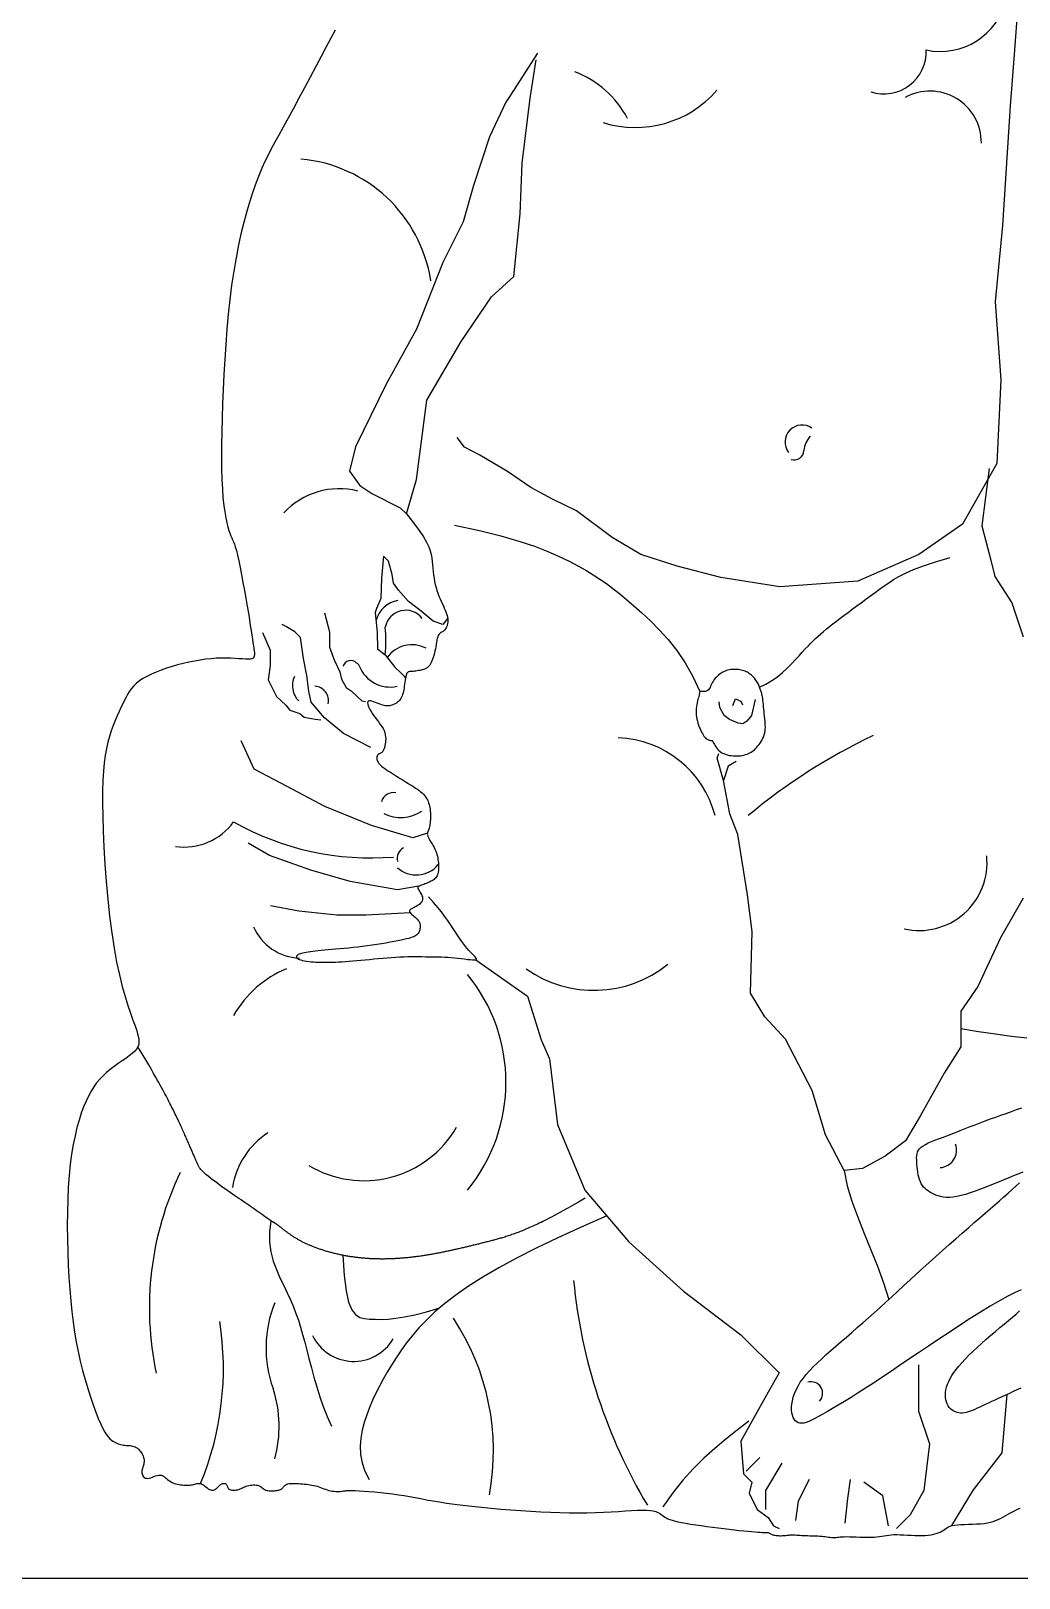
# Model space of a CAD drawing. Extents: x 356 to 4875, y 3048 to 6436.
# Drawn here: x 2241.8 to 2317, y 5235.8 to 5353.5 of the extents above; entities that cross this region are included whole.
import ezdxf

# ---------------------------------------------------------------- set-up
doc = ezdxf.new("R2010")
doc.units = 0
doc.header["$MEASUREMENT"] = 0
doc.layers.get('0').update_dxf_attribs({"linetype": 'CONTINUOUS'})
for name, color, linetype in [('3', 3, 'CONTINUOUS'), ('4', 4, 'CONTINUOUS'), ('7', 7, 'CONTINUOUS')]:
    doc.layers.add(name, color=color, linetype=linetype)

# ---------------------------------------------------------------- blocks, each defined once
blk = doc.blocks.new('雕像6')
at = {"layer": '3'}
for points in [[(6532.2, 3351.5), (6443.5, 3361.5), (6351, 3373.7), (6254.6, 3387.9), (6154.4, 3403.8)], [(3729.1, 8991.4), (3572, 8744.3), (3548.8, 8709.5), (3455.8, 8512.2), (3362.9, 8233.7), (3304.8, 8024.8), (3188.6, 7792.7), (3037.6, 7409.7), (2863.3, 7096.3), (2689.1, 6736.5), (2654.2, 6597.3), (2712.3, 6516), (2782, 6469.6), (2944.7, 6388.4), (2979.5, 6353.5), (3037.6, 6550.8), (3060.8, 6724.9), (3095.7, 7003.5), (3293.2, 7340), (3467.5, 7595.4), (3595.3, 7711.4), (3630.1, 8071.2), (3641.7, 8361.3), (3688.2, 8732.7), (3723, 8953.2)], [(3255.6, 6288.6), (3397.2, 6257.9), (3519.3, 6227.3), (3623.9, 6197), (3713.4, 6167.2), (3789.7, 6137.9), (3855, 6109.5), (3911.5, 6081.9), (3961.3, 6055.3), (4006.4, 6029.9), (4047.9, 6004.9), (4086.9, 5979.8), (4124.6, 5953.8), (4161.9, 5926.2), (4199.8, 5896.4), (4239.6, 5863.6), (4282.1, 5827.2), (4328.1, 5786.5), (4376.7, 5740.9), (4426.9, 5690), (4477.5, 5633.2), (4527.1, 5569.9), (4574.8, 5499.7), (4619.4, 5421.9), (4659.6, 5336.2)], [(3216.9, 5756.7), (3187.9, 5720.5), (3133.6, 5738.6), (3064.8, 5796.4), (2992.4, 5850.7), (2934.4, 5915.8), (2905.5, 5955.6), (2898.2, 6006.3), (2876.5, 6082.3), (2847.5, 6111.2), (2836.6, 5984.6), (2833, 5868.8), (2807.7, 5810.9), (2800.4, 5789.2), (2811.3, 5673.4), (2814.9, 5579.4), (2858.4, 5546.8), (2912.7, 5474.5), (2948.9, 5441.9), (2967, 5423.8), (2974.3, 5413)], [(5001.5, 5360.3), (5038.1, 5377.7), (5072.1, 5398.1), (5103.7, 5420.7), (5132.9, 5444.8), (5159.8, 5469.6), (5184.4, 5494.4), (5206.9, 5518.4), (5227.4, 5540.8), (5246, 5561.1), (5262.9, 5579.4), (5278.6, 5596), (5293.5, 5611.4), (5307.8, 5625.8), (5322.1, 5639.5), (5336.5, 5652.9), (5351.6, 5666.3), (5367.5, 5680), (5384.5, 5694.1), (5402.4, 5708.6), (5421.4, 5723.6), (5441.4, 5739.1), (5462.4, 5755.2), (5484.6, 5771.9), (5507.8, 5789.2), (5532, 5807.2), (5557.2, 5825.7), (5583, 5844.6), (5609.3, 5863.8), (5635.9, 5883.1), (5662.5, 5902.3), (5688.8, 5921.4), (5714.8, 5940.1), (5740.6, 5958.4), (5767.9, 5976.6), (5799.2, 5995), (5836.6, 6014.1), (5882.5, 6034.2), (5938.9, 6055.7), (6008.3, 6078.9), (6092.8, 6104.2)], [(2510.7, 5785.6), (2539.7, 5677.1), (2539.7, 5590.3), (2565.1, 5517.9), (2597.7, 5449.2), (2608.5, 5405.8), (2633.9, 5358.8), (2662.8, 5340.7), (2724.4, 5282.8), (2746.1, 5279.2)], [(4659.6, 5336.2), (4659.4, 5335.6), (4659, 5333.7), (4658.3, 5330.6), (4657.3, 5326.5), (4656.1, 5321.3), (4654.6, 5315.1), (4652.8, 5308), (4650.8, 5300.1), (4648.6, 5291.3), (4646.3, 5281.8), (4644, 5271.7), (4641.9, 5261.1), (4640.1, 5250), (4638.8, 5238.5), (4638, 5226.7), (4638, 5214.7), (4638.8, 5202.5), (4640.4, 5190.3), (4642.6, 5178.1), (4645.5, 5166.1), (4648.8, 5154.4), (4652.4, 5143), (4656.4, 5132.1), (4660.6, 5121.8), (4664.9, 5112.2), (4669.2, 5103.2), (4673.7, 5095), (4678.1, 5087.5), (4682.6, 5080.9), (4687.1, 5075), (4691.6, 5070), (4696, 5065.9), (4700.4, 5062.7), (4704.7, 5060.3), (4708.8, 5058.6), (4712.7, 5057.4), (4716.3, 5056.7), (4719.6, 5056.3), (4722.4, 5056.2), (4724.8, 5056.2), (4726.6, 5056.2), (4728.1, 5056), (4729.4, 5055.5), (4730.5, 5054.6), (4731.6, 5053.1), (4732.9, 5050.9), (4734.5, 5047.8), (4736.6, 5043.7), (4739.2, 5038.5), (4742.4, 5032.4), (4746.3, 5025.6), (4750.9, 5018.5), (4756.3, 5011.1), (4762.4, 5003.8), (4769.4, 4996.9), (4777.2, 4990.6), (4785.9, 4985), (4795.4, 4980.3), (4805.5, 4976.3), (4816.1, 4973.1), (4827, 4970.5), (4838.1, 4968.7), (4849.3, 4967.4), (4860.3, 4966.8), (4871.2, 4966.8), (4881.7, 4967.2), (4892, 4968.3), (4902, 4969.8), (4911.5, 4971.8), (4920.7, 4974.4), (4929.5, 4977.3), (4937.8, 4980.8), (4945.7, 4984.7), (4953.1, 4989), (4960.2, 4993.7), (4967, 4999), (4973.5, 5004.7), (4979.9, 5010.9), (4986.1, 5017.7), (4992.3, 5024.9), (4998.4, 5032.7), (5004.4, 5040.9), (5010.2, 5049.6), (5015.6, 5058.7), (5020.5, 5068.3), (5024.9, 5078.1), (5028.5, 5088.3), (5031.3, 5098.7), (5033.1, 5109.4), (5034.1, 5120.4), (5034.4, 5131.7), (5034.2, 5143.3), (5033.4, 5155.3), (5032.4, 5167.6), (5031.1, 5180.4), (5029.7, 5193.6), (5028.4, 5207.3), (5027.1, 5221.2), (5025.8, 5235.1), (5024.6, 5248.8), (5023.3, 5261.9), (5022.1, 5274.4), (5020.8, 5285.9), (5019.5, 5296.2), (5018.1, 5305.1), (5016.7, 5312.8), (5015.2, 5319.5), (5013.7, 5325.4), (5012.1, 5330.6), (5010.5, 5335.5), (5008.8, 5340.2), (5007.1, 5344.9), (5005.4, 5349.9), (5003.5, 5355), (5001.5, 5360.3), (4999.4, 5365.8), (4997, 5371.5), (4994.4, 5377.2), (4991.4, 5383.1), (4988.1, 5389), (4984.5, 5395), (4980.5, 5401), (4976.1, 5406.9), (4971.5, 5412.7), (4966.5, 5418.3), (4961.3, 5423.7), (4955.8, 5428.9), (4950.2, 5433.7), (4944.3, 5438.1), (4938.2, 5442.1), (4931.9, 5445.8), (4925.3, 5449.1), (4918.5, 5452.1), (4911.4, 5454.6), (4904, 5456.9), (4896.2, 5458.8), (4888.2, 5460.3), (4879.9, 5461.5), (4871.3, 5462.4), (4862.7, 5462.8), (4853.9, 5462.7), (4845.2, 5462.2), (4836.5, 5461.3), (4828, 5459.8), (4819.6, 5457.8), (4811.4, 5455.3), (4803.4, 5452.3), (4795.7, 5448.8), (4788.1, 5444.8), (4780.8, 5440.3), (4773.7, 5435.4), (4766.9, 5430.1), (4760.3, 5424.3), (4753.9, 5418.1), (4747.9, 5411.5), (4742.3, 5404.6), (4737.1, 5397.5), (4732.3, 5390), (4728, 5382.3), (4724.3, 5374.4), (4721, 5366.4), (4717.6, 5358.6), (4713.5, 5351.4), (4708.1, 5345), (4700.6, 5340), (4690.5, 5336.6), (4677, 5335.2), (4659.6, 5336.2)], [(4976.9, 5290), (4955.3, 5197.7), (4927.6, 5167), (4906, 5151.6), (4878.3, 5154.6), (4829, 5176.2), (4798.2, 5197.7), (4773.5, 5243.9), (4770.5, 5277.7)], [(4847.5, 5256.2), (4862.9, 5293.1), (4893.7, 5280.8), (4902.9, 5259.3)], [(3099.5, 4524.6), (3016.2, 4497.8), (2779.5, 4567.9), (2512.1, 4677.3), (2297.3, 4791.2), (2108.8, 4891.9), (2034.3, 5053.9)], [(4867.7, 4936.1), (4822.2, 4908.8), (4794.8, 4826.8)], [(3050.6, 4220.8), (2928.5, 4200), (2656.7, 4248.2), (2433.2, 4313.9), (2196.5, 4397.1), (2073.7, 4467.1)], [(3002.4, 4067.8), (2748.8, 4055.5), (2582.2, 4055.5), (2363, 4077.4), (2200.9, 4108.1)], [(2204.3, 2305.2), (2195.4, 2241.9), (2195.7, 2182.6), (2203.6, 2127.1), (2217.4, 2074.9), (2235.3, 2025.8), (2255.9, 1979.4), (2277.3, 1935.3), (2297.9, 1893.3), (2316.4, 1852.9), (2332.8, 1813.6), (2347.5, 1774.7), (2361, 1735.7), (2373.5, 1695.8), (2385.4, 1654.5), (2397.2, 1611.1), (2409.3, 1565.1), (2421.9, 1516), (2435.5, 1464.2), (2450.1, 1410.2), (2466.2, 1354.7), (2484, 1298.2), (2503.8, 1241.4), (2525.7, 1184.7), (2550.2, 1128.9)], [(4127.1, 2332.9), (3980.6, 2269.3), (3846, 2207.9), (3722.8, 2148.7), (3610.6, 2091.5), (3509, 2036.2), (3417.5, 1982.6), (3335.6, 1930.7), (3263, 1880.2), (3199, 1831.2), (3142.9, 1783.4), (3093.7, 1736.9), (3050.6, 1691.6), (3012.6, 1647.3), (2978.9, 1604), (2948.5, 1561.6), (2920.5, 1520.1), (2894.2, 1479.3), (2869.5, 1439.1), (2846.3, 1399.1), (2824.6, 1359.1), (2804.3, 1318.9), (2785.6, 1278.2), (2768.4, 1236.8), (2752.6, 1194.4), (2738.4, 1150.8), (2726.7, 1106.2), (2718.6, 1060.6), (2715, 1014.3), (2716.9, 967.4), (2725.5, 920), (2741.7, 872.3), (2766.5, 824.4)], [(2616.3, 2107.9), (2623.2, 1991.8), (2634.1, 1903.7), (2648.7, 1839.6), (2666.9, 1795.7), (2688.3, 1768), (2712.7, 1752.6), (2739.6, 1745.4), (2769, 1742.7), (2800.6, 1741.2), (2835.4, 1741), (2874.4, 1742.7), (2918.7, 1747.1), (2969.5, 1755), (3027.7, 1767.2), (3094.5, 1784.4), (3170.9, 1807.3)], [(6102.7, 560.9), (6226.1, 765.1), (6390.3, 976), (6418.3, 1311.3)], [(4939.3, 1158.2), (4873.4, 1106.9), (4808.6, 1055.2), (4744.9, 1002), (4682.5, 945.8), (4621.4, 885.5), (4561.9, 819.8), (4503.9, 747.5), (4447.7, 667.2)]]:
    blk.add_lwpolyline(points, dxfattribs=at)
for centre, radius, start, end in [((6036.8, 9386.8), 386, 257.74874, 347.33107), ((5713.9, 8999.2), 241.2, 251.85376, 2.45987), ((3740.2, 8348.8), 572.1, 27.90488, 69.15972), ((4290.2, 9182), 616.7, 252.66433, 319.19583), ((5976.6, 8479.4), 294.3, 359.34348, 118.78014), ((2302.9, 7561.8), 825.7, 8.79173, 84.96133), ((5244.6, 6764.4), 97.3, 54.78947, 217.3145), ((5398.8, 6701.4), 145, 138.36768, 174.33095), ((5199.3, 6717), 55.2, 252.38018, 358.64038), ((2594.9, 6063.7), 433.2, 75.69727, 137.1913), ((2957.6, 5702.2), 157, 99.68603, 164.43463), ((2975.3, 5682), 119.2, 37.69844, 169.06044), ((1987.5, 5625), 874.3, 354.86735, 5.21999), ((3010.8, 5431.3), 172.6, 61.81006, 144.60426), ((2660.5, 5469.2), 44.5, 41.92135, 167.53725), ((2683.5, 5472.8), 28, 21.0479, 69.01061), ((2449.7, 5369), 122.8, 154.16694, 225.30767), ((2886.2, 5550.7), 189.1, 201.0479, 282.52552), ((2451.1, 5283.1), 83.2, 347.84151, 86.68414), ((4168.3, 4473.9), 597.9, 14.69576, 87.70124), ((7137.4, 1978.9), 3442.5, 115.55364, 129.7548), ((2906, 4685.7), 71.8, 78.94812, 165.55078), ((2947.9, 4833.7), 219, 243.35091, 303.50937), ((1708.8, 4793.1), 347.8, 261.50526, 324.12061), ((2777, 5986.4), 1603.3, 240.62352, 274.63612), ((2995.3, 4379.6), 69, 117.32812, 194.70398), ((3036.4, 4445.9), 160.5, 227.78593, 320.83744), ((5914.7, 4356.1), 388.7, 257.13205, 5.87393), ((2377.6, 4107), 297.4, 203.31234, 268.04943), ((2528.7, 3176.9), 618.3, 112.40458, 150.49495), ((4052.7, 4297), 672.4, 234.78567, 309.02878), ((2573.3, 3098.6), 976.1, 320.7589, 39.2411), ((2736.1, 3148.4), 613.3, 239.15646, 329.8843), ((2438.8, 2422.9), 461.2, 123.09935, 170.79989), ((6028.3, 2710.5), 100.8, 273.46114, 19.51103), ((3295.8, 1806.7), 1787.8, 154.28434, 192.05505), ((7001.8, 2258), 3079.3, 185.48649, 210.89215), ((2870.3, 1577.5), 694.4, 158.14093, 199.56525), ((199.1, 1460.6), 1732.8, 337.62592, 8.87607), ((2106.6, 987.6), 1371.5, 349.42436, 33.64579), ((2678.3, 1762.2), 261.8, 205.51369, 329.61791), ((1556.3, 1127.4), 694.6, 344.54433, 18.25284), ((5296.4, 1317.6), 66, 317.25205, 106.81074)]:
    blk.add_arc(centre, radius, start, end, dxfattribs=at)
at = {"layer": '7'}
for points in [[(2572.1, 9122.7), (2547.6, 9076.8), (2520.9, 9026.8), (2491.9, 8972.3), (2461, 8914.2), (2429, 8854.1), (2396.4, 8793), (2364.1, 8732.5), (2332.5, 8673.8), (2302.5, 8618.3), (2274.7, 8567.3), (2249.6, 8521.7), (2226.9, 8480.5), (2206.3, 8442.4), (2187.3, 8406.1), (2169.5, 8370.1), (2152.5, 8333.1), (2135.8, 8293.6), (2119.1, 8250.4), (2102.1, 8202.3), (2084.8, 8149.3), (2067.6, 8091.7), (2050.6, 8029.7), (2034.2, 7963.6), (2018.6, 7893.5), (2004.1, 7819.9), (1990.9, 7742.8), (1979.1, 7662.7), (1968.9, 7580.1), (1959.9, 7495.6), (1952.1, 7409.8), (1945.5, 7323.3), (1939.8, 7236.6), (1935, 7150.5), (1930.9, 7065.5), (1927.5, 6982.2), (1924.7, 6901.2), (1922.7, 6823), (1921.5, 6748.3), (1921.2, 6677.5), (1921.8, 6611.3), (1923.3, 6550.2), (1925.9, 6494.7), (1929.5, 6445.3), (1934.1, 6401.8), (1939.3, 6363.8), (1945.1, 6330.8), (1951.1, 6302.5), (1957.3, 6278.5), (1963.4, 6258.4), (1969.2, 6241.8), (1974.6, 6228.1), (1979.7, 6216.4), (1984.7, 6205.3), (1989.6, 6193.7), (1994.7, 6180.3), (2000.1, 6163.8), (2006, 6143.1), (2012.5, 6116.9), (2019.8, 6084.5), (2027.6, 6046.7), (2035.7, 6004.9), (2044, 5960.6), (2052.3, 5915), (2060.3, 5869.5), (2067.9, 5825.5), (2074.8, 5784.4), (2080.8, 5747.3), (2086.1, 5714.1), (2090.6, 5684.6), (2094.5, 5658.5), (2097.9, 5635.5), (2100.8, 5615.3), (2103.4, 5597.5), (2105.6, 5582), (2107.6, 5568.5), (2109.1, 5556.9), (2109.6, 5547), (2108.8, 5538.9), (2106.5, 5532.4), (2102.2, 5527.4), (2095.5, 5524), (2086.2, 5521.9), (2074, 5521.2), (2058.9, 5521.5), (2041.3, 5522.5), (2021.2, 5524), (1999, 5525.5), (1974.7, 5526.7), (1948.7, 5527.5), (1921.2, 5527.3), (1892.3, 5526.1), (1862.3, 5523.7), (1831.3, 5520.2), (1799.6, 5515.7), (1767.5, 5510.1), (1735, 5503.6), (1702.5, 5496.2), (1670, 5487.9), (1638, 5478.7), (1606.6, 5468.8), (1576.2, 5458.2), (1547.1, 5446.9), (1519.8, 5435), (1494.4, 5422.6), (1471.5, 5409.8), (1451.2, 5396.5), (1433.8, 5382.9), (1418.9, 5368.7), (1406.1, 5354), (1394.9, 5338.5), (1384.7, 5322), (1375.2, 5304.5), (1365.8, 5285.8), (1356.1, 5265.7), (1345.6, 5244.1), (1334.6, 5220.9), (1323.2, 5196.1), (1311.7, 5169.6), (1300.4, 5141.3), (1289.5, 5111.2), (1279.3, 5079.2), (1270, 5045.2), (1261.8, 5009.1), (1254.9, 4970.1), (1249.2, 4927.1), (1244.9, 4879.4), (1241.8, 4826), (1240.2, 4766), (1240, 4698.4), (1241.3, 4622.3), (1244, 4537.3), (1248.3, 4445.1), (1254.1, 4348), (1261.4, 4248.1), (1270.3, 4147.8), (1280.6, 4049.2), (1292.5, 3954.5), (1305.9, 3866), (1320.7, 3785.4), (1336.5, 3712.8), (1352.9, 3647.8), (1369.3, 3590), (1385.3, 3538.8), (1400.5, 3494), (1414.2, 3455), (1426, 3421.5), (1435.6, 3393), (1442.7, 3368.8), (1447.1, 3348.3), (1448.7, 3330.8), (1447.4, 3315.5), (1443, 3301.8), (1435.3, 3289), (1424.3, 3276.3), (1409.8, 3263.3), (1392.5, 3249.7), (1372.9, 3235.6), (1351.6, 3220.8), (1329.3, 3205.3), (1306.7, 3189.1), (1284.3, 3172.2), (1262.8, 3154.5), (1242.7, 3135.9), (1223.9, 3116.1), (1206.4, 3094.9), (1189.9, 3072), (1174.4, 3047.1), (1159.6, 3019.9), (1145.5, 2990.1), (1131.8, 2957.3), (1118.6, 2921.4), (1105.8, 2882.2), (1093.7, 2839.3), (1082.4, 2792.8), (1072.1, 2742.3), (1063, 2687.7), (1055.1, 2628.9), (1048.7, 2565.6), (1043.9, 2497.8), (1040.7, 2426.5), (1038.8, 2352.5), (1038.3, 2277.1), (1039, 2201.1), (1040.8, 2125.6), (1043.7, 2051.6), (1047.5, 1980.2), (1052.1, 1912.1), (1057.6, 1847.3), (1064, 1785.2), (1071.5, 1725.5), (1080, 1667.8), (1089.7, 1611.7), (1100.5, 1556.7), (1112.6, 1502.5), (1126, 1448.9), (1140.3, 1396.4), (1155.3, 1345.6), (1170.7, 1297.2), (1186.1, 1251.9), (1201.3, 1210.5), (1215.9, 1173.5), (1229.5, 1141.8), (1242, 1115.7), (1253.4, 1094.7), (1263.9, 1078.3), (1273.6, 1065.6), (1282.6, 1056.1), (1291.1, 1049), (1299.3, 1043.7), (1307.2, 1039.4), (1315, 1035.6), (1322.7, 1032.2), (1330.3, 1029.2), (1337.9, 1026.6), (1345.5, 1024.3), (1353, 1022.5), (1360.5, 1021), (1368, 1020), (1375.5, 1019.3), (1382.9, 1018.9), (1390.4, 1018.5), (1397.7, 1018), (1405, 1017.2), (1412.2, 1015.9), (1419.3, 1013.9), (1426.2, 1011.1), (1433, 1007.3), (1439.5, 1002.6), (1445.8, 997.1), (1451.7, 991.1), (1457.1, 984.6), (1462, 977.8), (1466.3, 970.9), (1470, 964), (1473, 957.2), (1475.3, 950.6), (1476.9, 944.1), (1477.9, 937.6), (1478.2, 931.3), (1478.1, 925), (1477.3, 918.7), (1476.1, 912.5), (1474.5, 906.3), (1472.5, 900), (1470.5, 893.8), (1468.5, 887.6), (1466.8, 881.3), (1465.5, 875.1), (1464.9, 868.9), (1465, 862.6), (1466.1, 856.4), (1468.2, 850.5), (1471.2, 844.9), (1475.2, 839.9), (1480, 835.8), (1485.6, 832.7), (1492.1, 830.9), (1499.4, 830.5), (1507.5, 831.7), (1516.1, 834.1), (1525.2, 837.3), (1534.5, 840.8), (1543.8, 844.2), (1553.1, 847), (1562, 848.9), (1570.4, 849.4), (1578.2, 848.1), (1585.5, 845.2), (1592.4, 841.2), (1599, 836.2), (1605.6, 830.7), (1612.3, 824.9), (1619.1, 819.2), (1626.4, 813.9), (1634.1, 809.3), (1642.3, 805.3), (1650.8, 802), (1659.7, 799.2), (1668.7, 797), (1677.9, 795.2), (1687.1, 793.8), (1696.3, 792.8), (1705.4, 792.2), (1714.3, 791.8), (1723, 791.7), (1731.5, 791.9), (1739.6, 792.5), (1747.4, 793.2), (1754.8, 794.3), (1761.7, 795.6), (1768.1, 797.2), (1774.1, 798.8), (1779.8, 800.3), (1785.3, 801.4), (1790.6, 802.1), (1796, 802), (1801.5, 801), (1807.2, 798.9), (1813.1, 795.6), (1819.3, 791.4), (1825.7, 786.5), (1832.2, 781.4), (1838.7, 776.2), (1845.1, 771.5), (1851.5, 767.5), (1857.6, 764.6), (1863.5, 763), (1869.2, 762.6), (1874.5, 763.3), (1879.6, 764.9), (1884.4, 767.2), (1888.9, 770.1), (1893.1, 773.3), (1897, 776.8), (1900.6, 780.3), (1904, 783.8), (1907.1, 787.3), (1910.2, 790.5), (1913.3, 793.5), (1916.4, 796.1), (1919.6, 798.3), (1923.1, 800), (1926.7, 801.2), (1930.5, 801.8), (1934.3, 801.9), (1938.1, 801.4), (1941.7, 800.5), (1945, 799), (1947.9, 797), (1950.2, 794.5), (1952, 791.6), (1953.4, 788.3), (1954.6, 784.9), (1955.8, 781.3), (1957.2, 777.7), (1959, 774.3), (1961.4, 771.2), (1964.6, 768.5), (1968.9, 766.2), (1974, 764.5), (1979.8, 763.4), (1986.2, 762.7), (1993, 762.6), (2000, 763.1), (2007, 764.1), (2014, 765.7), (2020.7, 767.8), (2027.3, 770.4), (2033.9, 773.3), (2040.4, 776.4), (2047.1, 779.5), (2054, 782.5), (2061.2, 785.4), (2068.9, 787.9), (2077, 789.9), (2085.5, 791.5), (2094.1, 792.5), (2102.8, 793), (2111.2, 792.9), (2119.3, 792.2), (2126.9, 790.9), (2133.8, 789), (2139.8, 786.4), (2145.2, 783.3), (2150, 779.8), (2154.6, 776.2), (2159.2, 772.6), (2163.8, 769.2), (2168.8, 766.1), (2174.2, 763.5), (2180.4, 761.5), (2187.1, 760.2), (2194.3, 759.4), (2201.7, 759), (2209.2, 759), (2216.7, 759.4), (2223.9, 760), (2230.8, 760.7), (2237.2, 761.6), (2243.1, 762.6), (2248.5, 763.9), (2253.5, 765.3), (2258, 767), (2262.1, 769), (2265.8, 771.3), (2269.1, 774), (2272, 777.1), (2274.9, 780.5), (2277.8, 784), (2281, 787.5), (2284.7, 790.9), (2289.2, 794), (2294.6, 796.8), (2301.2, 798.9), (2309.2, 800.5), (2318.3, 801.4), (2328.4, 801.9), (2339.2, 801.9), (2350.6, 801.5), (2362.2, 800.8), (2373.9, 799.9), (2385.5, 798.9), (2396.8, 797.9), (2407.7, 796.7), (2418.3, 795.4), (2428.7, 793.9), (2438.8, 792.2), (2448.8, 790.1), (2458.5, 787.8), (2468.1, 785.1), (2477.7, 782), (2487.1, 778.6), (2496.5, 775.1), (2506, 771.5), (2515.5, 768.1), (2525.1, 764.8), (2534.8, 762), (2544.7, 759.6), (2554.7, 757.8), (2564.8, 756.6), (2574.7, 755.9), (2584.3, 755.6), (2593.4, 755.7), (2601.7, 756), (2609.2, 756.6), (2615.6, 757.4), (2621, 758.3), (2625.8, 759.2), (2630.9, 760), (2637, 760.7), (2644.9, 761.2), (2655.4, 761.4), (2669.1, 761.2), (2686.9, 760.6), (2709.3, 759.4), (2735.6, 757.7), (2765.2, 755.6), (2797.3, 752.9), (2830.9, 749.7), (2865.5, 746), (2900, 741.8), (2933.9, 737.1), (2966.5, 732), (2998.2, 726.5), (3029.9, 720.6), (3062, 714.5), (3095.4, 708.3), (3130.7, 701.9), (3168.7, 695.5), (3210, 689.2), (3255, 683), (3303.5, 676.9), (3354.9, 671), (3408.5, 665.5), (3464, 660.2), (3520.6, 655.2), (3577.9, 650.7), (3635.2, 646.6), (3692.2, 642.9), (3748.4, 639.8), (3803.8, 637.3), (3858.2, 635.4), (3911.4, 634.2), (3963.2, 633.7), (4013.4, 633.9), (4061.8, 634.9), (4108.3, 636.8), (4152.5, 639.2), (4194.3, 641.8), (4233.2, 644.5), (4269.1, 646.8), (4301.6, 648.6), (4330.4, 649.4), (4355.2, 649.2), (4376, 647.5), (4393.1, 644.6), (4407.1, 640.7), (4418.6, 636.1), (4428.1, 630.9), (4436.3, 625.4), (4443.7, 619.8), (4450.9, 614.3), (4458.4, 609.1), (4466.7, 604.3), (4476.1, 599.7), (4487.1, 595.2), (4500, 590.9), (4515.2, 586.7), (4533.2, 582.4), (4554.3, 578.1), (4578.7, 573.7), (4606.1, 569.2), (4635.7, 564.7), (4667.1, 560.2), (4699.5, 555.8), (4732.4, 551.4), (4765.2, 547.2), (4797.3, 543.3), (4828.1, 539.5), (4857.4, 536), (4885, 532.9), (4910.7, 530), (4934.4, 527.5), (4955.8, 525.5), (4974.8, 523.8), (4991.2, 522.6), (5004.9, 521.9), (5016.1, 521.5), (5025.2, 521.3), (5032.6, 521.3), (5038.4, 521.3), (5043.2, 521.1), (5047.2, 520.8), (5050.7, 520), (5054, 518.8), (5057.3, 517.3), (5060.8, 515.4), (5064.4, 513.4), (5068.3, 511.3), (5072.7, 509.3), (5077.5, 507.4), (5083, 505.8), (5089.1, 504.5), (5095.9, 503.6), (5103, 503), (5110.4, 502.6), (5118, 502.5), (5125.5, 502.5), (5132.9, 502.8), (5139.9, 503.2), (5146.4, 503.8), (5152.6, 504.4), (5158.6, 505), (5164.6, 505.7), (5170.6, 506.2), (5176.8, 506.7), (5183.3, 507), (5190.3, 507.1), (5197.8, 507), (5206, 506.7), (5214.7, 506.2), (5223.9, 505.7), (5233.6, 505), (5243.7, 504.4), (5254.3, 503.8), (5265.2, 503.2), (5276.6, 502.8), (5288.1, 502.4), (5299.8, 502.1), (5311.6, 501.8), (5323.3, 501.4), (5334.9, 500.9), (5346.1, 500.2), (5357, 499.4), (5367.4, 498.3), (5377.4, 497.1), (5386.8, 495.8), (5395.8, 494.5), (5404.3, 493.4), (5412.3, 492.5), (5419.8, 491.8), (5426.8, 491.6), (5433.4, 491.8), (5439.9, 492.4), (5446.8, 493.2), (5454.3, 494.2), (5462.9, 495.1), (5473, 496), (5485, 496.6), (5499.2, 496.8), (5515.9, 496.6), (5534.8, 496), (5555, 495.3), (5576.1, 494.5), (5597.5, 493.9), (5618.5, 493.5), (5638.5, 493.6), (5656.9, 494.2), (5673.4, 495.5), (5688.1, 497.3), (5701.8, 499.5), (5714.8, 501.8), (5727.6, 504), (5740.9, 506), (5755.1, 507.5), (5770.7, 508.4), (5788, 508.5), (5807, 508), (5827.1, 507), (5847.9, 505.8), (5869.1, 504.6), (5890.3, 503.7), (5911, 503.1), (5930.9, 503.2), (5949.7, 504.1), (5967.3, 505.8), (5983.5, 508.2), (5998.5, 511.1), (6012.1, 514.7), (6024.4, 518.7), (6035.2, 523.1), (6044.7, 527.8), (6052.8, 532.7), (6060, 537.8), (6066.9, 542.8), (6074.1, 547.6), (6082.1, 552.2), (6091.6, 556.3), (6103.1, 559.8), (6117.1, 562.6), (6134.1, 564.7), (6153.5, 566.1), (6174.9, 567), (6197.4, 567.8), (6220.5, 568.6), (6243.4, 569.5), (6265.6, 570.9), (6286.4, 573), (6305.3, 575.8), (6322.5, 579.4), (6338.2, 583.8), (6352.8, 588.9), (6366.7, 594.7), (6380, 601.1), (6393.2, 608.1), (6406.6, 615.6), (6420.4, 623.5), (6434.6, 631.7), (6449.1, 639.7), (6463.7, 647.4), (6478.3, 654.4), (6493, 660.4)], [(6479.9, 9266.4), (6458.1, 8983.3), (6436.3, 8689.3), (6392.7, 8003.3), (6349.1, 7567.8), (6381.8, 7121.4), (6360, 6642.3), (6163.8, 6293.8), (5913.1, 6119.6), (5564.3, 5967.2), (5117.4, 5934.5), (4779.5, 5989), (4528.8, 6054.3), (4321.8, 6119.6), (4158.3, 6217.6), (3953.6, 6370.6), (3815, 6437.3), (3691.9, 6503.9), (3558.4, 6596.2), (3399.3, 6688.5), (3312.1, 6734.7), (3271, 6791.1)], [(6316, 6613.4), (6273, 6284.5), (6326.9, 6079.9), (6348.4, 5993.7), (6445.5, 5842.9), (6510.1, 5649.1)], [(6510.1, 4152.3), (6380.8, 3926.1), (6251.4, 3646.1), (6154.4, 3506.1), (6154.4, 3301.5), (6057.4, 3150.8), (5919.9, 2904), (5837.5, 2763), (5719.9, 2674.9), (5590.6, 2604.5), (5484.8, 2592.7), (5378.9, 2798.3), (5302.5, 3050.9), (5149.6, 3344.6), (5032, 3473.8), (4949.7, 3608.9), (4958.9, 3961.9), (4931.5, 4171.3), (4876.9, 4517.3), (4831.3, 4635.6), (4794.8, 4826.8), (4758.4, 4954.3), (4767.5, 4981.6)], [(2979.5, 6353.5), (3020.9, 6302), (3053.1, 6258.5), (3077.5, 6221.8), (3095.3, 6190.8), (3107.6, 6164.3), (3115.7, 6141.2), (3120.9, 6120.4), (3124.2, 6100.7), (3126.9, 6081.1), (3129.2, 6061.6), (3131.2, 6042.1), (3133.3, 6022.8), (3135.4, 6003.8), (3138, 5985.1), (3141, 5966.7), (3144.7, 5948.8), (3149.1, 5931.3), (3154.3, 5914.5), (3160, 5898.2), (3166.1, 5882.5), (3172.4, 5867.4), (3178.7, 5853), (3185, 5839.3), (3191, 5826.3), (3196.5, 5814.1), (3201.6, 5802.6), (3206.1, 5791.7), (3209.9, 5781.2), (3213, 5771.2), (3215.3, 5761.6), (3216.8, 5752.2), (3217.3, 5742.9), (3216.8, 5733.8), (3215.4, 5724.9), (3213.2, 5716.4), (3210.4, 5708.3), (3207, 5700.9), (3203.1, 5694.3), (3199, 5688.6), (3194.6, 5684), (3190.1, 5680.4), (3185.7, 5677.7), (3181.2, 5675.4), (3176.9, 5673.1), (3172.7, 5670.5), (3168.8, 5667.1), (3165.2, 5662.7), (3161.9, 5656.8), (3159, 5649.1), (3156.5, 5639.8), (3154.2, 5629.2), (3152, 5617.7), (3149.9, 5605.4), (3147.7, 5592.6), (3145.4, 5579.7), (3142.8, 5567), (3140, 5554.6), (3136.8, 5542.8), (3133.3, 5531.5), (3129.6, 5521), (3125.6, 5511.2), (3121.5, 5502.2), (3117.3, 5494.2), (3112.9, 5487.2), (3108.4, 5481.3), (3103.8, 5476.3), (3099, 5472.2), (3093.9, 5468.8), (3088.6, 5466), (3082.9, 5463.7), (3076.8, 5461.7), (3070.2, 5460), (3063.2, 5458.3), (3055.8, 5456.8), (3048.2, 5455.4), (3040.5, 5454.1), (3032.9, 5453), (3025.6, 5452.1), (3018.6, 5451.4), (3012.1, 5450.9), (3006.3, 5450.7), (3001.2, 5450.4), (2996.6, 5449.9), (2992.5, 5449), (2988.9, 5447.3), (2985.7, 5444.7), (2982.9, 5440.8), (2980.4, 5435.5), (2978.1, 5428.6), (2976.1, 5420.2), (2974.2, 5410.8), (2972.4, 5400.5), (2970.8, 5389.6), (2969.1, 5378.5), (2967.5, 5367.4), (2965.8, 5356.6), (2964.1, 5346.4), (2962.2, 5336.7), (2960.1, 5327.6), (2957.7, 5319.1), (2954.9, 5311.1), (2951.8, 5303.7), (2948.2, 5296.8), (2944.1, 5290.4), (2939.3, 5284.5), (2934.1, 5279.2), (2928.4, 5274.3), (2922.4, 5270), (2916, 5266.2), (2909.5, 5262.9), (2902.7, 5260.1), (2895.9, 5257.8), (2889.1, 5256), (2882.2, 5254.8), (2875.1, 5254.1), (2867.7, 5254.1), (2859.9, 5254.8), (2851.6, 5256.2), (2842.8, 5258.4), (2833.3, 5261.4), (2823.1, 5265.1), (2812.5, 5269.4), (2801.9, 5273.6), (2791.7, 5277.5), (2782.1, 5280.6), (2773.7, 5282.6), (2766.7, 5282.9), (2761.6, 5281.3), (2758.6, 5277.5), (2757.6, 5271.5), (2758.5, 5263.8), (2761.1, 5254.6), (2765.3, 5244.2), (2770.8, 5232.9), (2777.5, 5221), (2785.2, 5208.8), (2793.7, 5196.6), (2802.8, 5184.3), (2812.1, 5172.1), (2821.4, 5159.9), (2830.3, 5147.8), (2838.4, 5135.7), (2845.6, 5123.7), (2851.5, 5111.8), (2855.8, 5099.9), (2858.7, 5088.3), (2860.4, 5076.9), (2861, 5065.9), (2860.8, 5055.3), (2859.9, 5045.3), (2858.5, 5036), (2856.9, 5027.4), (2855.2, 5019.7), (2853.3, 5012.8), (2851.3, 5006.6), (2849.2, 5001.2), (2846.9, 4996.6), (2844.4, 4992.6), (2841.7, 4989.3), (2838.8, 4986.6), (2835.6, 4984.5), (2832.2, 4982.8), (2828.8, 4981.3), (2825.4, 4979.9), (2822.1, 4978.3), (2819, 4976.4), (2816.2, 4974), (2813.7, 4971), (2811.8, 4967), (2810.4, 4962.4), (2809.7, 4957), (2810, 4951.1), (2811.2, 4944.7), (2813.5, 4938), (2817.1, 4931), (2822.2, 4923.8), (2828.7, 4916.6), (2836.5, 4909.4), (2845.5, 4902.1), (2855.4, 4894.9), (2865.9, 4887.6), (2877, 4880.4), (2888.3, 4873.2), (2899.7, 4866.1), (2911, 4859), (2922.2, 4852), (2933.3, 4845.1), (2944.3, 4838.2), (2955.3, 4831.3), (2966.3, 4824.5), (2977.3, 4817.7), (2988.3, 4810.9), (2999.4, 4804), (3010.5, 4797.2), (3021.4, 4790.3), (3032, 4783.4), (3042.2, 4776.4), (3051.9, 4769.4), (3061, 4762.2), (3069.4, 4754.9), (3076.9, 4747.4), (3083.6, 4739.8), (3089.6, 4732), (3094.9, 4724), (3099.4, 4715.8), (3103.4, 4707.4), (3106.7, 4698.7), (3109.5, 4689.8), (3111.8, 4680.6), (3113.7, 4671.1), (3115.1, 4661.5), (3116.2, 4651.7), (3116.8, 4641.9), (3117.2, 4632.1), (3117.3, 4622.3), (3117.1, 4612.6), (3116.7, 4603), (3116.1, 4593.7), (3115.3, 4584.7), (3114.3, 4576.1), (3113, 4568), (3111.6, 4560.4), (3109.9, 4553.6), (3108, 4547.5), (3105.9, 4542.2), (3103.9, 4537.5), (3102, 4533.2), (3100.4, 4529), (3099.5, 4524.6), (3099.3, 4519.8), (3100, 4514.4), (3102, 4508.2), (3105.1, 4500.8), (3109.4, 4492.5), (3114.5, 4483.4), (3120.1, 4473.7), (3126.1, 4463.6), (3132, 4453.2), (3137.7, 4442.8), (3142.9, 4432.5), (3147.3, 4422.4), (3151, 4412.6), (3154.1, 4402.9), (3156.7, 4393.4), (3158.7, 4384), (3160.3, 4374.7), (3161.6, 4365.4), (3162.6, 4356.1), (3163.3, 4346.7), (3163.8, 4337.3), (3163.9, 4328.1), (3163.7, 4319.1), (3163, 4310.4), (3161.9, 4302.1), (3160.3, 4294.3), (3158, 4287.2), (3155.1, 4280.7), (3151.7, 4274.9), (3147.6, 4269.6), (3143, 4264.9), (3138, 4260.5), (3132.4, 4256.5), (3126.5, 4252.8), (3120.1, 4249.3), (3113.4, 4246), (3106.5, 4242.8), (3099.5, 4239.8), (3092.4, 4237), (3085.4, 4234.3), (3078.7, 4231.8), (3072.3, 4229.5), (3066.3, 4227.4), (3061, 4225.5), (3056.2, 4223.7), (3052.2, 4221.8), (3049, 4219.8), (3046.7, 4217.5), (3045.4, 4214.8), (3045.1, 4211.6), (3045.9, 4207.7), (3047.9, 4203.1), (3050.8, 4197.8), (3054.3, 4192), (3058.1, 4185.9), (3062, 4179.5), (3065.6, 4172.9), (3068.7, 4166.4), (3070.9, 4160.1), (3072, 4154), (3072.1, 4148.1), (3071.3, 4142.6), (3069.6, 4137.4), (3067.1, 4132.4), (3063.9, 4127.7), (3060.1, 4123.3), (3055.7, 4119.2), (3051, 4115.4), (3045.9, 4111.8), (3040.6, 4108.4), (3035.2, 4105.3), (3029.7, 4102.3), (3024.3, 4099.5), (3019.1, 4096.8), (3014.1, 4094.2), (3009.5, 4091.7), (3005.3, 4089.2), (3001.9, 4086.6), (2999.3, 4083.8), (2997.7, 4080.9), (2997.2, 4077.6), (2998.1, 4074), (3000.4, 4070), (3004.3, 4065.5), (3009.5, 4060.6), (3015.6, 4055.3), (3022.2, 4049.7), (3029.1, 4043.8), (3035.8, 4037.8), (3042, 4031.6), (3047.4, 4025.4), (3051.7, 4019.1), (3054.8, 4012.9), (3057, 4006.7), (3058.3, 4000.6), (3058.9, 3994.5), (3058.8, 3988.5), (3058.2, 3982.7), (3057.3, 3976.9), (3056, 3971.3), (3054.3, 3965.9), (3052.3, 3960.7), (3049.8, 3955.6), (3046.7, 3950.9), (3043.1, 3946.4), (3038.8, 3942.2), (3033.8, 3938.3), (3028, 3934.8), (3021.2, 3931.5), (3013.2, 3928.5), (3003.9, 3925.5), (2993, 3922.5), (2980.3, 3919.4), (2965.7, 3916.1), (2948.9, 3912.6), (2929.9, 3908.7), (2908.8, 3904.6), (2886, 3900.3), (2861.7, 3895.9), (2836.3, 3891.6), (2809.9, 3887.3), (2783, 3883.2), (2755.8, 3879.3), (2728.5, 3875.8), (2701.5, 3872.6), (2674.7, 3869.7), (2648.5, 3867), (2622.9, 3864.6), (2598.2, 3862.3), (2574.5, 3860.1), (2552, 3858.1), (2530.8, 3856.2), (2510.9, 3854.3), (2492.3, 3852.4), (2475, 3850.6), (2458.9, 3848.9), (2444.1, 3847.2), (2430.4, 3845.4), (2417.9, 3843.7), (2406.6, 3842), (2396.3, 3840.3), (2387.1, 3838.5), (2379, 3836.5), (2371.9, 3834.5), (2365.8, 3832.2), (2360.7, 3829.8), (2356.6, 3827.1), (2353.3, 3824.1), (2351.2, 3820.9), (2350.2, 3817.6), (2350.4, 3814.2), (2352, 3810.8), (2355.2, 3807.5), (2359.9, 3804.3), (2366.4, 3801.4), (2374.7, 3798.7), (2384.5, 3796.2), (2395.6, 3794.1), (2407.8, 3792.2), (2420.7, 3790.5), (2434.1, 3789.1), (2447.6, 3787.9), (2461.1, 3787), (2474.3, 3786.2), (2487.4, 3785.7), (2500.5, 3785.4), (2513.8, 3785.3), (2527.7, 3785.4), (2542.2, 3785.7), (2557.5, 3786.2), (2574, 3787), (2591.6, 3787.9), (2610.5, 3789.1), (2630.5, 3790.5), (2651.4, 3792), (2673.3, 3793.7), (2696, 3795.6), (2719.5, 3797.6), (2743.6, 3799.8), (2768.3, 3802.2), (2793.4, 3804.6), (2818.7, 3807), (2844, 3809.3), (2869.2, 3811.5), (2894.1, 3813.5), (2918.4, 3815.2), (2942.1, 3816.5), (2965, 3817.4), (2987.1, 3818), (3008.5, 3818.3), (3029.2, 3818.3), (3049.4, 3818.1), (3069.1, 3817.9), (3088.4, 3817.6), (3107.3, 3817.2), (3125.9, 3817), (3144.3, 3816.7), (3162.6, 3816.4), (3180.9, 3815.9), (3199.2, 3815.3), (3217.7, 3814.4), (3236.4, 3813.1), (3255.4, 3811.4), (3274.7, 3809.3), (3293.9, 3806.9), (3312.4, 3804.6), (3329.7, 3802.4), (3345.3, 3800.6), (3358.6, 3799.6), (3369.2, 3799.4), (3376.4, 3800.3), (3380, 3802.6), (3380.2, 3806.1), (3377.5, 3810.9), (3372.5, 3816.9), (3365.5, 3824.1), (3357, 3832.4), (3347.6, 3841.8), (3337.8, 3852.3), (3327.8, 3863.7), (3317.8, 3876.1), (3307.6, 3889.4), (3297.3, 3903.7), (3286.8, 3918.8), (3276, 3934.7), (3264.9, 3951.5), (3253.4, 3969), (3241.4, 3987.3), (3228.6, 4006.7), (3214.3, 4027.3), (3198.3, 4049.6), (3179.9, 4073.7), (3158.9, 4100), (3134.6, 4128.6), (3106.7, 4160)], [(2155.8, 5673.5), (2199.3, 5572.2), (2199.3, 5485.4), (2188.4, 5402.2), (2235.5, 5308.1), (2289.8, 5257.5), (2311.6, 5228.5), (2369.5, 5210.4), (2394.9, 5188.7), (2456.4, 5177.9), (2489, 5174.2)], [(2775.1, 5015.1), (2619.4, 5094.7), (2510.7, 5185.1), (2434.7, 5275.5), (2420.2, 5337), (2409.3, 5427.5), (2391.2, 5525.2), (2373.1, 5644.6), (2340.5, 5677.1), (2293.5, 5706.1), (2268.1, 5720.5)], [(6496.2, 1348), (6474.9, 1337.6), (6453.3, 1327.3), (6431.5, 1317.3), (6409.8, 1307.5), (6388.6, 1297.9), (6367.9, 1288.5), (6348.1, 1279.3), (6329, 1270.4), (6310.9, 1261.8), (6293.5, 1253.6), (6277.1, 1245.8), (6261.4, 1238.5), (6246.7, 1231.7), (6232.7, 1225.5), (6219.6, 1219.9), (6207.2, 1215), (6195.5, 1211), (6184.3, 1207.8), (6173.5, 1205.5), (6163, 1204.3), (6152.7, 1204.2), (6142.6, 1205.2), (6132.5, 1207.5), (6122.5, 1211.1), (6112.9, 1215.9), (6103.7, 1221.8), (6095.2, 1228.9), (6087.4, 1237.2), (6080.7, 1246.6), (6075, 1257), (6070.5, 1268.5), (6067.4, 1280.9), (6065.6, 1294.2), (6065.1, 1308.2), (6066, 1322.9), (6068.3, 1338), (6072, 1353.6), (6077.2, 1369.6), (6083.9, 1385.7), (6092.1, 1402.2), (6102, 1419.1), (6113.6, 1436.5), (6126.9, 1454.6), (6142.2, 1473.4), (6159.4, 1493), (6178.6, 1513.6), (6199.9, 1535.2), (6222.9, 1557.6), (6247.3, 1580.5), (6272.7, 1603.7), (6298.7, 1626.8), (6325, 1649.7), (6351.2, 1672.1), (6376.9, 1693.7), (6401.8, 1714.3), (6425.7, 1734), (6448.3, 1753), (6469.6, 1771.4), (6489.3, 1789.3)], [(6498.6, 1909.8), (6464.2, 1895.3), (6422.4, 1874.3), (6374.7, 1847.9), (6322, 1816.9), (6265.6, 1782.4), (6206.8, 1745.2), (6146.6, 1706.3), (6086.2, 1666.7), (6026.8, 1627.2), (5968.6, 1588.1), (5911.7, 1549.7), (5856.4, 1512.2), (5802.8, 1475.9), (5751, 1441), (5701.2, 1407.7), (5653.6, 1376.3), (5608.3, 1347), (5565.4, 1319.7), (5525, 1294.5), (5487.1, 1271.3), (5451.9, 1250.2), (5419.4, 1231), (5389.7, 1213.8), (5362.9, 1198.5), (5339, 1185.1), (5317.8, 1173.6), (5299, 1164.1), (5282.4, 1156.5), (5267.6, 1151), (5254.6, 1147.5), (5242.8, 1146.1), (5232.2, 1146.7), (5222.5, 1149.4), (5213.7, 1154.2), (5206, 1160.9), (5199.3, 1169.5), (5193.7, 1179.9), (5189.5, 1192), (5186.5, 1205.7), (5184.9, 1221), (5184.8, 1237.7), (5186.3, 1255.8), (5189.5, 1274.9), (5194.5, 1295), (5201.4, 1315.8), (5210.3, 1337.2), (5221.3, 1358.9), (5234.5, 1380.8), (5250, 1402.8), (5267.7, 1424.8), (5287.3, 1447), (5308.8, 1469.4), (5332.1, 1492.2), (5356.8, 1515.3), (5382.9, 1539), (5410.2, 1563.1), (5438.6, 1587.9), (5468, 1613.4), (5498.2, 1639.4), (5529.1, 1666.1), (5560.7, 1693.5), (5592.8, 1721.4), (5625.3, 1750), (5658.1, 1779.2), (5691.2, 1809.1), (5724.5, 1839.6), (5758.3, 1870.6), (5792.5, 1902.2), (5827.2, 1934.3), (5862.5, 1967), (5898.5, 2000.1), (5935.3, 2033.6), (5972.8, 2067.5), (6010.9, 2101.6), (6049.1, 2135.6), (6087.1, 2169.2), (6124.6, 2202.2), (6161.2, 2234.3), (6196.6, 2265.2), (6230.5, 2294.7), (6262.5, 2322.6), (6292.8, 2349), (6321.5, 2373.9), (6348.8, 2397.7), (6374.8, 2420.4), (6399.7, 2442.2), (6423.6, 2463.3), (6446.8, 2483.8), (6469.1, 2503.8), (6490, 2522.8)], [(6509.3, 2583.3), (6486.1, 2575.2), (6458.9, 2564.6), (6428.6, 2552.2), (6396.3, 2538.7), (6362.9, 2524.6), (6329.6, 2510.8), (6297.2, 2497.8), (6265.9, 2485.7), (6236, 2474.7), (6207.4, 2465), (6180.2, 2456.6), (6154.7, 2449.7), (6130.8, 2444.5), (6108.8, 2441), (6088.6, 2439.4), (6070.1, 2439.5), (6053.2, 2441), (6037.8, 2443.9), (6023.6, 2447.7), (6010.5, 2452.4), (5998.4, 2457.8), (5987.1, 2463.6), (5976.4, 2469.6), (5966.4, 2476), (5957.1, 2482.8), (5948.5, 2490.3), (5940.6, 2498.5), (5933.5, 2507.6), (5927.2, 2517.6), (5921.8, 2528.8), (5917.1, 2541.2), (5913.2, 2554.7), (5910, 2568.8), (5907.4, 2583.4), (5905.3, 2598.3), (5903.7, 2613), (5902.4, 2627.5), (5901.5, 2641.4), (5900.8, 2654.5), (5900.6, 2666.8), (5901.2, 2678.3), (5902.9, 2689.2), (5905.9, 2699.5), (5910.7, 2709.1), (5917.3, 2718.3), (5926.3, 2726.9), (5937.6, 2735.2), (5951.4, 2743.1), (5967.3, 2751), (5985.1, 2758.7), (6004.8, 2766.6), (6026.1, 2774.7), (6048.8, 2783.2), (6072.7, 2792.2), (6097.7, 2801.8), (6123.7, 2811.9), (6150.5, 2822.4), (6178.1, 2833.3), (6206.3, 2844.4), (6235, 2855.5), (6264.1, 2866.7), (6293.5, 2877.8), (6323.2, 2888.6), (6353.1, 2899.3), (6383, 2910), (6413, 2920.5), (6443, 2931.1), (6472.9, 2941.7), (6502.7, 2952.4)], [(3376.4, 3800.3), (3673.3, 3591.3), (3751.6, 3341.2), (3798.5, 3231.8), (3845.4, 2856.6), (4001.9, 2481.4), (4252.3, 2184.4), (4565.3, 1903), (4893.9, 1652.9), (5112.9, 1434.1), (5050.3, 1324.6), (4893.9, 1043.3), (4909.5, 855.7), (4956.5, 808.8), (4940.8, 746.2), (4987.8, 652.4), (5050.3, 605.6), (5081.6, 558.7), (5112.9, 543)], [(4002.1, 2434.2), (3964.1, 2412.2), (3931.3, 2393.4), (3903.1, 2377.4), (3878.8, 2363.8), (3858, 2352.3), (3839.9, 2342.5), (3824, 2334), (3809.7, 2326.5), (3796.3, 2319.5), (3783.8, 2313.1), (3772.1, 2307.2), (3761, 2301.6), (3750.5, 2296.4), (3740.4, 2291.5), (3730.6, 2286.9), (3721.2, 2282.4), (3711.9, 2278.1), (3702.8, 2274), (3693.9, 2270), (3685.1, 2266.1), (3676.5, 2262.3), (3668, 2258.7), (3659.7, 2255.2), (3651.5, 2251.8), (3643.5, 2248.5), (3635.6, 2245.3), (3627.8, 2242.3), (3620.1, 2239.3), (3612.6, 2236.5), (3605.1, 2233.7), (3597.8, 2231), (3590.6, 2228.5), (3583.5, 2226), (3576.5, 2223.6), (3569.6, 2221.2), (3562.8, 2219), (3556.1, 2216.8), (3549.4, 2214.7), (3542.9, 2212.6), (3536.4, 2210.6), (3529.9, 2208.7), (3523.6, 2206.8), (3517.2, 2205), (3511, 2203.2), (3504.8, 2201.5), (3498.7, 2199.8), (3492.5, 2198.1), (3486.5, 2196.5), (3480.4, 2194.9), (3474.4, 2193.3), (3468.5, 2191.7), (3462.5, 2190.2), (3456.6, 2188.7), (3450.7, 2187.2), (3444.8, 2185.7), (3438.9, 2184.2), (3433, 2182.7), (3427.1, 2181.2), (3421.2, 2179.7), (3415.3, 2178.3), (3409.5, 2176.8), (3403.6, 2175.4), (3397.7, 2173.9), (3391.9, 2172.4), (3386, 2171), (3380.1, 2169.5), (3374.2, 2168.1), (3368.4, 2166.7), (3362.5, 2165.2), (3356.6, 2163.8), (3350.8, 2162.4), (3344.9, 2160.9), (3339, 2159.5), (3333.2, 2158.1), (3327.3, 2156.7), (3321.4, 2155.3), (3315.6, 2153.9), (3309.7, 2152.5), (3303.8, 2151.1), (3298, 2149.7), (3292.1, 2148.3), (3286.2, 2147), (3280.4, 2145.6), (3274.5, 2144.3), (3268.6, 2142.9), (3262.8, 2141.6), (3256.9, 2140.3), (3251, 2139), (3245.2, 2137.6), (3239.3, 2136.4), (3233.4, 2135.1), (3227.5, 2133.8), (3221.7, 2132.5), (3215.8, 2131.3), (3209.9, 2130), (3204.1, 2128.8), (3198.2, 2127.6), (3192.3, 2126.4), (3186.5, 2125.2), (3180.6, 2124), (3174.7, 2122.8), (3168.9, 2121.7), (3163, 2120.5), (3157.1, 2119.4), (3151.3, 2118.3), (3145.4, 2117.2), (3139.5, 2116.1), (3133.7, 2115.1), (3127.8, 2114), (3121.9, 2113), (3116.1, 2112), (3110.2, 2111), (3104.3, 2110), (3098.4, 2109), (3092.6, 2108), (3086.7, 2107.1), (3080.8, 2106.2), (3075, 2105.3), (3069.1, 2104.4), (3063.2, 2103.6), (3057.4, 2102.7), (3051.5, 2101.9), (3045.6, 2101.1), (3039.8, 2100.3), (3033.9, 2099.5), (3028, 2098.8), (3022.2, 2098.1), (3016.3, 2097.4), (3010.4, 2096.7), (3004.6, 2096), (2998.7, 2095.4), (2992.8, 2094.7), (2987, 2094.1), (2981.1, 2093.6), (2975.3, 2093), (2969.4, 2092.5), (2963.5, 2092), (2957.7, 2091.5), (2951.8, 2091), (2946, 2090.6), (2940.1, 2090.1), (2934.3, 2089.7), (2928.4, 2089.3), (2922.6, 2089), (2916.7, 2088.7), (2910.9, 2088.4), (2905, 2088.1), (2899.2, 2087.8), (2893.3, 2087.6), (2887.5, 2087.4), (2881.6, 2087.2), (2875.8, 2087), (2870, 2086.9), (2864.1, 2086.8), (2858.3, 2086.7), (2852.5, 2086.6), (2846.7, 2086.6), (2840.8, 2086.6), (2835, 2086.6), (2829.2, 2086.6), (2823.4, 2086.7), (2817.5, 2086.8), (2811.7, 2086.9), (2805.9, 2087), (2800.1, 2087.2), (2794.3, 2087.4), (2788.5, 2087.6), (2782.7, 2087.9), (2776.9, 2088.2), (2771.1, 2088.5), (2765.3, 2088.8), (2759.5, 2089.2), (2753.7, 2089.6), (2748, 2090), (2742.2, 2090.5), (2736.4, 2090.9), (2730.6, 2091.5), (2724.9, 2092), (2719.1, 2092.6), (2713.3, 2093.2), (2707.6, 2093.8), (2701.8, 2094.5), (2696.1, 2095.1), (2690.3, 2095.9), (2684.6, 2096.6), (2678.9, 2097.4), (2673.1, 2098.2), (2667.4, 2099), (2661.7, 2099.9), (2656, 2100.8), (2650.3, 2101.7), (2644.6, 2102.7), (2638.9, 2103.6), (2633.3, 2104.7), (2627.6, 2105.7), (2622, 2106.8), (2616.4, 2107.8), (2610.7, 2109), (2605.1, 2110.1), (2599.6, 2111.3), (2594, 2112.5), (2588.4, 2113.7), (2582.9, 2115), (2577.4, 2116.3), (2571.9, 2117.6), (2566.4, 2118.9), (2561, 2120.2), (2555.5, 2121.6), (2550.1, 2123), (2544.7, 2124.5), (2539.4, 2125.9), (2534, 2127.4), (2528.7, 2128.9), (2523.4, 2130.4), (2518.2, 2132), (2512.9, 2133.6), (2507.7, 2135.2), (2502.6, 2136.8), (2497.4, 2138.4), (2492.3, 2140.1), (2487.2, 2141.8), (2482.2, 2143.5), (2477.1, 2145.2), (2472.2, 2147), (2467.2, 2148.7), (2462.3, 2150.5), (2457.4, 2152.3), (2452.6, 2154.2), (2447.8, 2156), (2443, 2157.9), (2438.3, 2159.8), (2433.6, 2161.7), (2429, 2163.6), (2424.4, 2165.6), (2419.8, 2167.5), (2415.3, 2169.5), (2410.9, 2171.5), (2406.4, 2173.6), (2402.1, 2175.6), (2397.7, 2177.6), (2393.5, 2179.7), (2389.2, 2181.8), (2385, 2183.9), (2380.9, 2186), (2376.8, 2188.2), (2372.8, 2190.3), (2368.8, 2192.5), (2364.8, 2194.7), (2361, 2196.9), (2357.1, 2199.1), (2353.3, 2201.3), (2349.6, 2203.5), (2345.9, 2205.8), (2342.3, 2208), (2338.7, 2210.3), (2335.2, 2212.5), (2331.7, 2214.8), (2328.3, 2217), (2324.9, 2219.3), (2321.6, 2221.6), (2318.3, 2223.8), (2315.1, 2226.1), (2311.9, 2228.3), (2308.8, 2230.6), (2305.7, 2232.8), (2302.6, 2235), (2299.6, 2237.2), (2296.7, 2239.4), (2293.8, 2241.6), (2290.9, 2243.8), (2288.1, 2245.9), (2285.3, 2248), (2282.6, 2250.2), (2279.9, 2252.2), (2277.2, 2254.3), (2274.6, 2256.3), (2272.1, 2258.4), (2269.6, 2260.3), (2267.1, 2262.3), (2264.6, 2264.2), (2262.2, 2266.1), (2259.9, 2268), (2257.6, 2269.8), (2255.3, 2271.6), (2253, 2273.3), (2250.8, 2275), (2248.7, 2276.7), (2246.5, 2278.3), (2244.4, 2279.9), (2242.4, 2281.4), (2240.4, 2282.9), (2238.4, 2284.3), (2236.4, 2285.7), (2234.5, 2287.1), (2232.6, 2288.3), (2230.8, 2289.6), (2229, 2290.7), (2227.2, 2291.8), (2225.5, 2292.9), (2223.8, 2293.9), (2222.3, 2294.8), (2220.8, 2295.6), (2219.4, 2296.3), (2218.1, 2296.9), (2217, 2297.5), (2215.7, 2298.1), (2214.2, 2298.9), (2212.3, 2300), (2209.8, 2301.6), (2206.4, 2303.7), (2202.1, 2306.6), (2196.6, 2310.4), (2189.8, 2315.1), (2181.9, 2320.7), (2173, 2327), (2163.3, 2333.9), (2153, 2341.2), (2142.2, 2348.8), (2131.3, 2356.5), (2120.3, 2364.2), (2109.5, 2371.8), (2098.7, 2379.4), (2088, 2386.8), (2077.2, 2394.2), (2066.4, 2401.7), (2055.4, 2409.2), (2044.3, 2416.8), (2032.9, 2424.5), (2021.1, 2432.4), (2009.1, 2440.6), (1996.7, 2448.9), (1984, 2457.6), (1970.8, 2466.7), (1957.3, 2476.1), (1943.4, 2486), (1929, 2496.4), (1914.2, 2507.2), (1899.3, 2518.4), (1884.5, 2529.6), (1870.1, 2540.7), (1856.5, 2551.6), (1843.8, 2561.8), (1832.3, 2571.4), (1822.5, 2580), (1814.4, 2587.5), (1807.9, 2594), (1802.8, 2599.7), (1798.8, 2604.7), (1795.7, 2609.1), (1793.3, 2613.1), (1791.3, 2617), (1789.6, 2620.7), (1787.8, 2624.5), (1786, 2628.4), (1784.2, 2632.3), (1782.4, 2636.4), (1780.5, 2640.5), (1778.6, 2644.7), (1776.6, 2649), (1774.6, 2653.4), (1772.6, 2657.9), (1770.6, 2662.5), (1768.5, 2667.2), (1766.4, 2671.9), (1764.2, 2676.8), (1762, 2681.7), (1759.8, 2686.8), (1757.5, 2692), (1755.3, 2697.2), (1752.9, 2702.6), (1750.6, 2708), (1748.1, 2713.6), (1745.7, 2719.3), (1743.2, 2725.1), (1740.6, 2731), (1738, 2737), (1735.4, 2743.1), (1732.7, 2749.4), (1729.9, 2755.7), (1727.1, 2762.2), (1724.2, 2768.8), (1721.3, 2775.5), (1718.3, 2782.4), (1715.2, 2789.3), (1712.1, 2796.4), (1708.8, 2803.7), (1705.6, 2811), (1702.2, 2818.5), (1698.7, 2826.1), (1695.2, 2833.9), (1691.6, 2841.8), (1687.9, 2849.8), (1684.1, 2858), (1680.2, 2866.3), (1676.2, 2874.8), (1672.1, 2883.4), (1668, 2892.2), (1663.7, 2901.1), (1659.3, 2910.1), (1654.8, 2919.3), (1650.2, 2928.7), (1645.5, 2938.2), (1640.7, 2947.9), (1635.7, 2957.7), (1630.7, 2967.7), (1625.5, 2977.9), (1620.2, 2988.2), (1614.8, 2998.7), (1609.2, 3009.3), (1603.5, 3020.3), (1597.5, 3031.6), (1591.2, 3043.3), (1584.6, 3055.7), (1577.5, 3068.7), (1569.9, 3082.4), (1561.9, 3097.1), (1553.1, 3112.8), (1543.4, 3130.1), (1532.3, 3149.6), (1519.5, 3171.9), (1504.5, 3197.7), (1487, 3227.5), (1466.6, 3262), (1443, 3301.8)], [(5484.8, 2592.7), (5503.2, 2505.9), (5530.1, 2416.9), (5563.1, 2326), (5600.1, 2233.6), (5638.6, 2139.9), (5676.5, 2045.4), (5711.6, 1950.3), (5741.4, 1855.1)], [(5911, 1481), (5911, 1215.2), (5973.6, 1027.6), (5942.3, 761.9), (5864, 621.2), (5785.8, 543)], [(4925.2, 871.3), (5003.4, 949.5)], [(5128.6, 918.2), (5034.7, 761.9), (5034.7, 652.4)], [(5285.1, 824.4), (5222.5, 699.3), (5206.8, 589.9)], [(5519.8, 824.4), (5504.1, 715), (5488.5, 574.3)], [(5739.1, 558.4), (5707.8, 730.3), (5598.2, 808.5)]]:
    blk.add_lwpolyline(points, dxfattribs=at)

msp = doc.modelspace()

# ---------------------------------------------------------------- linework, layer by layer
at = {"layer": '4'}
msp.add_line((710.44, 5235.81), (2710.44, 5235.81), dxfattribs=at)

# ---------------------------------------------------------------- block references
at = {"xscale": 0.0132890625, "yscale": 0.0132890625, "zscale": 0.0132890625}
msp.add_blockref('雕像6', (2230.76, 5232.36), dxfattribs=at)

doc.saveas('drawing.dxf')
